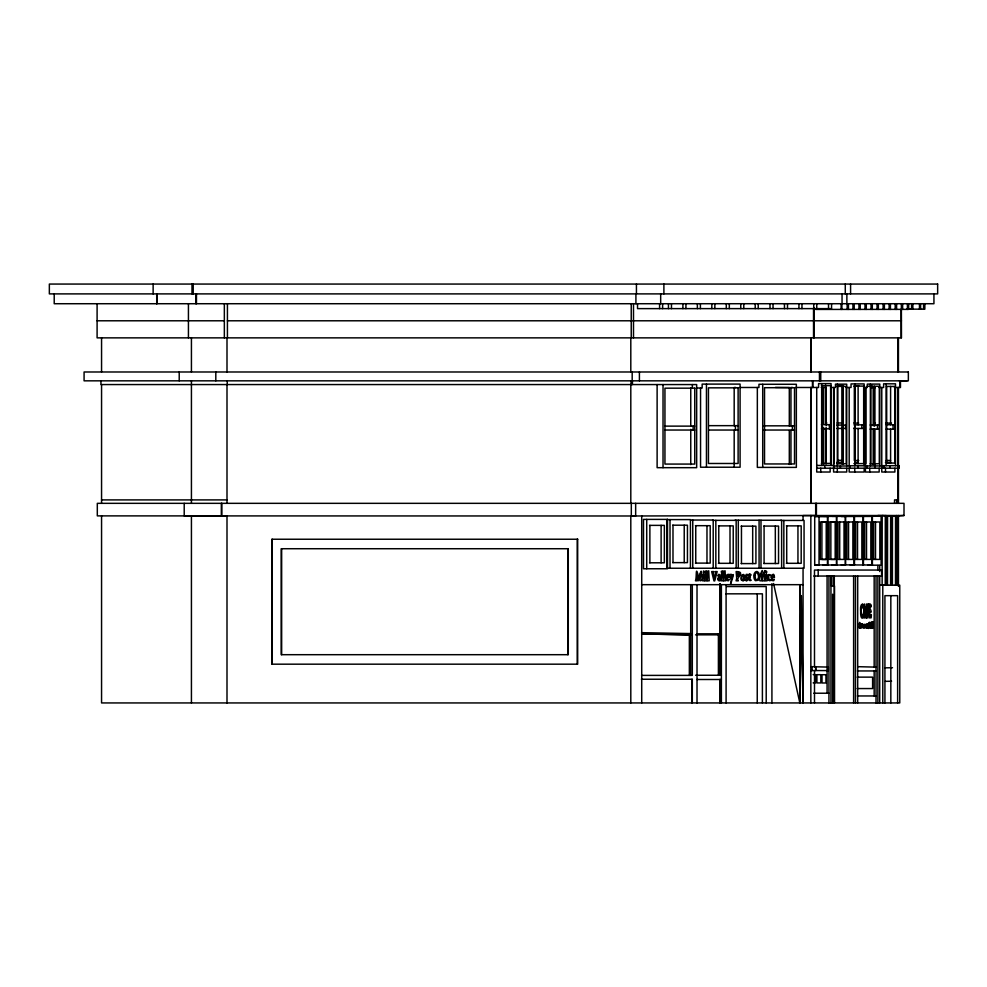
<?xml version="1.0" encoding="UTF-8"?>
<svg xmlns="http://www.w3.org/2000/svg" width="987" height="987" viewBox="0 0 987 987"><rect width="100%" height="100%" fill="white"/><g stroke="black" fill="none" stroke-linecap="round" stroke-linejoin="round"><path stroke-width="1.48" d="M719.77 583.638L719.77 675.256M720.029 702.941L720.029 679.5M721.386 702.941L721.386 584.674M831.56 303.725L831.56 308.623L637.528 308.623L637.528 303.725M885.302 515.596L885.24 585.155L886.388 585.18L886.449 515.609L882.205 515.596L882.144 585.155L883.291 585.18M887.498 585.155L887.56 515.72L891.804 515.745L891.742 585.18L890.582 585.155L890.644 515.72L891.804 515.745M892.396 585.155L892.458 515.782L887.56 515.72M895.542 515.782L895.493 585.155L896.615 585.18L896.677 515.794L892.458 515.782L898.441 515.88M869.251 609.88L868.905 617.837L871.139 617.837C872.027 608.424 869.658 623.328 869.781 612.458C870.46 609.682 871.287 615.296 870.904 610.176C870.731 609.756 869.485 609.719 870.275 605.389C871.398 609.954 872.298 602.835 868.942 604.019L869.263 609.448M641.575 632.667L690.703 633.58L690.69 634.851L689.333 634.851L689.345 633.58L689.345 675.392M773.561 583.502L799.828 702.941L800.852 595.827M870.781 624.66C871.965 620.083 870.707 634.197 870.793 624.648M865.932 626.967L866.167 624.006L866.475 628.016L865.759 627.461M868.77 625.561C867.672 635.788 870.003 615.172 868.942 625.129M867.302 627.646L867.215 624.685L867.092 627.707M859.159 627.646L859.628 622.402L860.343 628.065L859.64 625.696L859.615 628.04L859.06 627.695M635.653 503.333L635.653 515.991L97.306 515.88L97.306 503.333L904.006 503.333L904.006 515.51L898.367 515.88M867.252 628.04L867.302 623.994L866.993 624.648C866.845 622.735 866.191 629.138 867.252 627.707M871.546 624.66L871.977 628.04L871.854 623.994L871.521 624.66M815.755 309.437L908.669 309.375L908.669 303.725M831.412 576.137L834.299 576.038L834.299 702.941M884.895 667.841L892.495 667.73M885.475 681.338L891.569 681.252M899.33 380.871L907.016 380.834M870.472 387.595L875.222 387.583L873.199 387.583L873.199 425.779M904.006 515.51L803.06 515.559L803.06 520.075M907.176 309.128L912.852 309.128L912.852 303.725M906.93 309.153L924.844 309.153L924.844 303.725M97.096 320.787L224.345 320.787M227.429 320.787L901.464 320.787M821.418 385.658L830.61 385.658L830.61 463.397L821.418 463.397M837.63 385.658L843.453 385.658M858.727 385.707L854.323 385.707L854.323 423.102M853.891 386.102L863.674 386.102L863.674 463.594L853.891 463.594M836.902 386.386L846.229 386.386L846.229 463.767L836.902 463.767M867.141 386.25L879.306 386.25L879.306 463.767L870.127 463.767M886.474 386.435L894.925 386.435L894.925 463.051L886.474 463.051M821.27 387.447L825.638 387.447M735.784 387.484L734.18 387.484L734.18 425.816M739.966 387.484L758.941 387.484L758.941 384.276L796.349 384.276L796.349 467.394L757.337 467.394L757.337 387.484M792.573 387.484L790.957 387.484L790.957 425.903M795.547 387.484L818.568 387.484L818.568 383.598L831.066 383.598L831.066 465.445M830.61 387.484L835.458 387.484L835.458 384.153L846.723 384.153L846.723 466M846.093 387.484L851.041 387.484L851.041 383.918L864.156 383.918L864.156 465.778M864.55 387.484L867.289 387.484L867.289 384.091L879.787 384.091L879.787 465.938M878.998 387.484L883.624 387.484L883.624 383.82L895.505 383.82L895.505 465.679M894.407 387.484L900.465 387.484L900.465 380.834M696.341 388.002L702.152 388.002L702.152 384.103L740.09 384.103L740.09 467.221L700.548 467.221L700.548 388.002M826.859 422.979L825.638 422.979L826.452 424.941M837.062 422.979L842.898 422.979M853.767 423.102L858.727 423.102M875.42 423.115L874.211 423.115L874.211 425.915M885.635 423.115L891.483 423.115M821.418 424.681L830.61 424.681M853.891 424.842L863.674 424.842M886.203 424.743L894.925 424.743M836.902 425.076L846.229 425.076M870.127 425.015L879.306 425.015M708.715 425.656L738.116 425.656M763.876 425.829L794.523 425.829M664.819 426.125L694.749 426.125M836.902 428.457L846.229 428.457M853.891 428.457L863.674 428.457M821.418 428.79L830.61 428.79M870.127 429.172L879.306 429.172M886.203 429.111L894.925 429.111M664.819 430.036L694.749 430.036M708.715 430.036L738.116 430.036M763.876 430.036L794.523 430.036M837.63 460.312L841.997 460.312M886.19 460.46L890.582 460.46M858.727 460.51L854.323 460.51L854.323 427.235M836.902 462.323L843.058 462.323M854.693 462.447L858.246 462.447M885.462 462.447L890.089 462.447M816.718 465.445L834.163 465.445L834.163 468.208M881.773 465.679L899.219 465.679L899.219 468.208L816.718 468.208M833.596 466L849.807 466L849.807 468.208M101.562 499.903L226.998 499.903M898.441 499.903L894.543 499.903L894.543 503.333M893.58 515.794L896.677 515.794M823.528 516.324L827.859 516.324L827.859 564.996L823.121 564.959M832.103 516.361L845.279 516.374L845.279 565.033L832.103 565.033M868.054 516.226L881.107 516.226L881.107 565.181L868.054 565.181M814.707 516.472L827.451 516.509L827.451 564.959L814.707 564.922L814.707 516.472L836.433 516.361L836.433 565.033L823.528 564.996M841.294 516.509L872.076 516.411L872.076 564.996L850.128 564.946M690.604 520.026L713.206 520.026L713.206 568.241M735.068 520.198L781.63 520.248L781.63 568.241M712.602 520.346L736.166 520.346L736.166 568.241M780.606 520.433L804.06 520.433L804.06 568.241L666.793 568.241L666.793 519.594L690.419 519.594L690.419 568.241M826.23 522.012L821.9 522.012L821.9 559.444L826.23 559.444L826.23 522.012L820.259 521.987L820.259 559.419L826.23 559.444M835.187 521.975L830.857 521.975L830.857 559.407L835.187 559.407L835.187 521.975L829.105 521.95L829.105 559.382L835.187 559.407M855.063 521.987L861.861 521.987L861.861 559.419L855.063 559.419M864.044 521.987L870.842 521.987L870.842 559.419L864.044 559.419M873.026 521.987L879.836 521.987L879.836 559.419L873.026 559.419M672.653 525.195L687.446 525.195L687.446 562.627L672.653 562.627M649.545 525.368L664.35 525.368L664.35 562.8L649.545 562.8M695.416 525.676L710.208 525.676L710.208 563.108L695.416 563.108M718.437 525.886L733.23 525.886L733.23 563.318L718.437 563.318M786.38 525.874L801.185 525.874L801.185 563.306L786.38 563.306M741.126 526.157L755.919 526.157L755.919 563.589L741.126 563.589M763.741 526.071L778.546 526.071L778.546 563.503L763.741 563.503M814.707 564.922L819.037 564.922L819.037 516.472M841.294 564.897L854.088 564.897L854.088 516.509M813.744 576.038L881.588 576.038L881.588 570.054L814.485 570.054L814.497 666.681M641.575 584.674L803.06 584.674M879.701 585.18L899.762 585.18L899.762 702.941L101.562 702.941L101.562 515.88M726.605 586.537L766.208 586.537L766.208 702.941M725.852 593.829L762.396 593.829L762.396 702.941M696.933 633.814L721.398 633.814M695.576 634.838L721.398 634.838M810.845 666.681L815.731 666.681L815.731 670.543L815.607 666.681M827.081 667.089L828.315 667.089L828.315 670.58L810.845 670.543M857.358 670.95L876.024 670.95M813.165 674.614L815.681 674.614L815.681 682.868L813.165 682.868M695.576 675.256L721.398 675.256M641.575 675.392L692.306 675.392L692.306 584.674M857.172 677.131L872.607 677.131L872.607 688.556L857.172 688.556M641.39 679.241L692.306 679.241L692.306 702.941M696.933 679.5L721.398 679.5M813.744 693.219L828.944 693.219M857.358 695.958L876.024 695.958M775.449 387.397L789.304 387.484L789.304 425.977M877.875 515.51L883.353 515.609M641.575 633.925L690.69 634.851M641.747 633.962L689.333 634.851M814.522 666.768L828.315 667.089M857.691 666.669L876.024 667.138L874.161 667.138L874.161 576.038M873.039 627.658L873.001 621.921L873.113 627.695M775.35 563.589L775.313 526.071M800.062 584.674L803.06 702.941L803.06 568.253M801.358 595.827L803.06 702.941M818.198 570.054L818.211 576.038M933.936 293.892L933.936 303.725L54.211 303.725L54.211 293.892M923.573 303.725L923.573 309.153M920.6 303.725L920.6 309.153M919.477 303.725L919.477 309.153M911.581 303.725L911.581 309.128M907.411 303.725L907.411 309.437M902.636 303.725L902.636 309.437M901.365 303.725L901.464 337.862L97.096 337.862L97.096 303.725M901.143 309.412L901.143 337.862M899.91 380.834L899.91 387.484M898.441 337.862L898.441 371.988M898.441 387.484L898.441 503.333M898.441 515.51L898.441 586.414M898.047 337.862L898.047 371.988M898.047 387.484L898.047 503.333M897.627 702.941L897.627 595.667L884.92 595.667L884.92 702.941M896.665 499.903L896.665 503.333M896.665 515.51L896.665 585.18M896.591 303.725L896.591 309.437M895.197 303.725L895.197 309.437M894.888 468.208L894.888 472.02L881.773 472.02L881.773 387.484M893.075 424.743L893.075 429.111M890.829 595.667L890.829 702.941M890.595 386.435L890.595 424.743M890.595 429.111L890.595 463.051M890.422 303.725L890.422 309.437M889.818 465.679L889.818 468.208M889.151 303.725L889.151 309.437M886.684 386.435L886.684 463.051M886.104 383.82L886.104 465.679M885.487 468.208L885.487 472.02M884.389 303.725L884.389 309.437M884.118 468.208L884.118 465.938L865.426 465.938L865.426 387.484M883.118 303.725L883.118 309.437M882.785 585.18L882.785 702.941M879.701 565.502L879.701 571.559M879.701 576.1L879.701 702.941M879.17 468.208L879.17 472.02L865.426 472.02L865.426 468.208M878.344 303.725L878.344 309.437M877.875 565.514L877.875 570.054M877.875 576.038L877.875 702.941M877.443 425.015L877.443 429.172M877.085 303.725L877.085 309.437M876.024 576.038L876.024 702.941M875.506 521.987L875.506 559.419M874.84 387.484L874.84 425.94M874.84 429.012L874.84 464.396M874.716 465.938L874.716 468.208M874.359 386.25L874.359 425.015M874.359 429.172L874.359 463.767M874.161 670.95L874.161 695.958M873.655 521.987L873.655 559.419M873.199 428.839L873.199 464.556M872.311 303.725L872.311 309.437M872.385 516.226L872.385 565.181M871.632 385.041L871.632 387.607L871.126 385.041M871.052 303.725L871.052 309.437M870.855 386.25L870.855 463.767M870.374 384.091L870.374 465.938M869.757 468.208L869.757 472.02M867.252 468.208L867.252 465.778L849.19 465.778L849.19 387.484M866.512 521.987L866.512 559.419M866.278 303.725L866.278 309.437M865.907 387.743L865.907 463.767M865.007 303.725L865.007 309.437M864.674 521.987L864.674 559.419M864.156 468.208L864.156 472.02L849.19 472.02L849.19 468.208M863.44 516.411L863.44 564.996M863.082 516.472L863.082 564.946M861.824 424.842L861.824 428.457M860.232 303.725L860.232 309.437M858.974 303.725L858.974 309.437M858.11 386.102L858.11 424.842M858.11 428.457L858.11 463.594M857.851 465.778L857.851 468.208M857.691 576.038L857.691 702.941M857.53 521.987L857.53 559.419M855.68 521.987L855.68 559.419M855.47 576.038L855.47 702.941M855.236 386.102L855.161 464.556M854.754 383.918L854.754 465.778M854.754 468.208L854.754 472.02M854.471 516.472L854.471 564.946M854.199 303.725L854.199 309.437M853.619 576.038L853.619 702.941M852.941 303.725L852.941 309.437M850.584 284.059L850.584 293.892M848.549 521.987L848.549 559.419M848.438 303.725L848.438 309.437M847.167 303.725L847.167 309.437M846.871 293.892L846.871 303.725M846.723 468.208L846.723 472.02L833.596 472.02L833.596 387.484M845.6 425.076L845.6 428.457M845.625 516.509L845.625 564.897M845.279 284.059L845.279 293.892M843.009 387.484L843.009 464.458M842.516 386.386L842.516 463.767M842.047 293.892L842.047 303.725M842.096 387.484L842.096 464.038M841.886 303.725L841.886 309.437M841.121 303.725L841.121 309.437M840.406 466L840.406 468.208M839.703 521.987L839.703 559.419M837.803 386.386L837.803 463.767M837.309 384.153L837.309 466M837.309 468.208L837.309 472.02M836.754 516.374L836.754 565.033M834.496 702.941L834.496 585.994L831.412 585.994L831.412 576.038M834.101 387.879L834.101 463.767M833.25 576.038L833.25 585.994M832.646 594.186L832.646 702.941M830.955 576.038L830.955 702.941M830.141 468.208L830.141 472.02L816.718 472.02L816.718 387.484M829.376 424.681L829.376 428.79M828.944 576.038L828.944 702.941M828.525 303.725L828.525 308.623M827.081 576.038L827.081 693.219M826.119 387.484L826.119 424.163M826.119 427.223L826.119 463.915M825.638 384.905L825.663 424.681M825.663 428.79L825.663 463.397M824.75 465.445L824.75 468.208M823.627 387.447L823.627 424.213M823.627 427.272L823.627 464.038M822.122 385.658L822.122 463.397M821.665 383.598L821.665 465.445M820.74 371.988L820.74 380.834M820.74 468.208L820.74 472.02M819.457 371.988L819.457 380.834M816.755 303.725L816.755 308.623M816.409 503.333L816.409 515.51M815.681 503.333L815.681 515.51L630.804 515.991L630.804 702.941M814.497 670.543L814.497 702.941M814.078 307.993L814.078 337.862M813.732 303.725L813.732 308.623M813.535 307.993L813.535 337.862M812.844 380.834L812.844 387.484M812.461 380.834L812.461 387.484M812.079 666.681L812.079 670.543M810.981 337.862L810.981 371.988M810.981 387.484L810.981 503.333M810.845 337.862L810.845 371.988M810.845 387.484L810.845 503.333M810.845 515.51L810.845 702.941M801.962 303.725L801.962 308.623M799.828 584.674L799.828 702.941M798.939 303.725L798.939 308.623M797.952 525.874L797.952 563.306M792.364 425.829L792.364 430.036M790.957 430.505L790.957 464.322M789.304 430.603L789.304 464.482M787.503 303.725L787.503 308.623M786.713 525.874L786.713 563.306M784.468 303.725L784.468 308.623M783.838 520.433L783.838 568.241M773.043 303.725L773.043 308.623M771.92 583.687L771.92 702.941M770.008 303.725L770.008 308.623M764.086 526.071L764.086 563.503M762.717 384.276L762.717 467.394M760.989 520.248L760.989 568.241M759.077 520.198L759.077 568.241M758.238 303.725L758.238 308.623M757.239 593.829L757.239 702.941M755.215 303.725L755.215 308.623M752.686 526.157L752.686 563.589M743.779 303.725L743.779 308.623M741.459 526.157L741.459 563.589M740.756 303.725L740.756 308.623M738.301 520.198L738.301 568.241M735.426 425.656L735.426 430.036M734.18 430.418L734.18 467.221M730.01 525.886L730.01 563.318M729.319 303.725L729.319 308.623M726.296 303.725L726.296 308.623M726.087 584.674L726.087 702.941M720.029 583.675L720.029 675.256M719.77 679.5L719.77 702.941M718.77 525.886L718.77 563.318M718.4 633.814L718.4 675.256M715.834 520.346L715.834 568.241M714.859 303.725L714.859 308.623M711.824 303.725L711.824 308.623M706.976 525.676L706.976 563.108M706.458 384.103L706.458 467.221M700.4 303.725L700.4 308.623M697.365 303.725L697.365 308.623M697.019 584.674L697.019 702.941M695.749 525.676L695.749 563.108M693.133 426.125L693.133 430.036M692.751 520.026L692.751 568.241M692.356 384.56L692.356 388.002L690.752 388.002L690.752 426.31M692.047 679.241L692.047 702.941M690.752 429.37L690.752 464.618M690.703 584.674L690.703 675.392M685.928 303.725L685.928 308.623M684.225 525.195L684.225 562.627M682.905 303.725L682.905 308.623M672.986 525.195L672.986 562.627M671.468 303.725L671.468 308.623M670.013 519.594L670.013 568.241M668.446 303.725L668.446 308.623M663.893 284.059L663.893 293.892M663.03 384.56L663.03 467.678M662.622 303.725L662.622 308.623M661.117 525.368L661.117 562.8M660.673 293.892L660.673 303.725M659.587 303.725L659.587 308.623M657.12 384.56L657.12 467.678L696.662 467.678L696.662 384.56L100.933 384.56L100.933 380.834M649.878 525.368L649.878 562.8M646.719 519.396L646.719 568.759M641.723 515.967L641.723 702.941M639.416 371.988L639.416 380.834M636.43 284.059L636.43 293.892M635.912 293.892L635.912 303.725M633.494 303.725L633.494 337.862M632.42 380.834L632.42 384.56M632.186 371.988L632.186 380.834M631.236 303.725L631.236 337.862M631.31 503.333L631.31 515.991M631.063 380.834L631.063 384.56M630.804 337.862L630.804 371.988M630.804 384.56L630.804 503.333M577.247 539.235L577.247 664.177M567.846 548.723L567.846 654.689M281.653 548.723L281.653 654.689M272.264 539.235L272.264 664.177M227.429 303.725L227.429 337.862M227.257 380.834L227.257 384.56M226.998 337.862L226.998 371.988M226.998 384.56L226.998 503.333M226.998 702.941L226.998 515.991L184.211 515.88L184.211 503.333M224.345 303.725L224.345 337.862M221.828 503.333L221.828 515.991M221.335 503.333L221.335 515.991M215.808 371.988L215.808 380.834M196.462 293.892L196.462 303.725M195.771 293.892L195.771 303.725M193.205 284.059L193.205 293.892M191.996 284.059L191.996 293.892M191.429 337.862L191.429 371.988M191.429 380.834L191.429 503.333M191.429 515.88L191.429 702.941M188.431 303.725L188.431 337.862M179.215 371.988L179.215 380.834M156.896 293.892L156.896 303.725M156.723 293.892L156.723 303.725M153.133 284.059L153.133 293.892M101.562 337.862L101.562 371.988M101.562 384.56L101.562 503.333M859.455 623.87C859.726 628.225 859.948 620.601 859.455 623.87M866.808 606.487C866.833 612.113 866.068 626.72 868.178 611.755C868.19 615.666 869.313 606.314 867.585 610.274C866.574 598.455 869.559 612.557 868.609 604.044L866.475 604.044L866.808 606.487M872.212 624.376C872.496 636.788 872.286 614.321 872.212 624.376M705.495 574.804L704.928 580.812L706.865 580.812L706.371 570.794L704.952 571.374L705.495 574.804M707.839 574.804L707.272 580.812L709.209 580.812L708.715 570.794L707.297 571.374L707.839 574.804M721.855 574.804L721.287 580.812L723.224 580.812L722.731 570.794L721.312 571.374L721.855 574.804M724.199 574.804L723.631 580.812L725.568 580.812L725.075 570.794L723.656 571.374L724.199 574.804M737.671 574.163L737.671 576.272L738.683 576.223A1.801 0.95 -90 0 0 739.411 574.36L738.251 572.435L737.671 574.163M761.31 576.161L761.989 580.812L759.916 580.812C758.176 576.963 764.888 564.033 761.31 574.594A39.135 20.739 -90 0 0 762.285 574.557L761.31 576.161M763.95 576.161L764.629 580.812L762.556 580.812C760.817 576.963 767.528 564.033 763.95 574.594A39.135 20.739 90 0 0 764.925 574.557L763.95 576.161M861.417 627.646L861.787 624.006L861.417 627.646M862.527 625.573C862.589 632.778 862.354 619.182 862.527 625.573M863.428 625.388C863.551 632.655 863.169 621.576 863.428 625.388M863.958 626.4L864.217 628.151L864.526 627.547C865.143 625.524 863.81 621.736 863.958 626.4M865.303 625.462C865.377 632.445 864.748 621.415 865.303 625.462M868.104 625.573C868.153 632.778 867.918 619.182 868.104 625.573M870.287 626.585L870.102 627.584L870.102 622.266L869.35 625.277L870.04 628.188L870.657 625.363L870.287 626.585M702.25 580.233L700.067 580.812L700.536 573.496L698.463 580.726L696.884 573.657L697.291 580.812L695.453 580.812C697.093 576.556 695.033 563.195 698.919 577.938C702.399 563.972 701.189 575.495 702.25 580.233M703.151 576.963L702.608 580.812L704.508 580.812L704.027 574.187L702.608 574.767L703.151 576.963M719.56 576.457C716.031 578.74 718.376 582.453 721.127 580.208L720.424 579.788L720.128 574.73L718.696 574.36C716.056 578.209 719.548 573.632 719.56 576.457M749.984 576.778L750.095 579.579L751.23 580.208C747.233 583.206 749.071 570.276 749.997 574.545C751.489 573.94 751.391 575.853 749.997 575.322L749.984 576.778M765.752 576.963L765.209 580.812L767.121 580.812L766.64 574.187L765.209 574.767L765.752 576.963M863.033 604.513L863.07 608.091L862.07 605.228L861.133 610.571L861.935 616.493L863.169 614.296L862.934 617.233L862.046 618.195L861.182 617.072A6.551 1.456 -90 0 1 860.652 613.914C860.948 611.089 859.455 604.883 862.564 603.921L863.033 604.513M745.395 580.183L746.48 581.01L747.838 580.048A1.826 0.962 -90 0 0 748.097 578.801C744.112 572.731 747.973 577.321 747.862 574.508L746.295 574.348L745.419 576.346A1.456 0.777 -90 0 0 745.851 577.716C749.552 581.614 744.26 578.086 745.395 580.183M860.43 625.746C860.923 632.667 861.441 620.675 860.43 625.746M736.721 578.481L736.068 580.812L738.375 580.812C735.13 577.975 746.493 571.781 736.142 571.547L736.721 578.481M755.006 575.174L755.462 578.937L757.041 579.998A2.603 1.382 -90 0 0 757.856 579.061C760.2 576.05 755.845 568.685 755.006 575.174M865.352 616.172L865.056 617.837L866.253 617.837L864.587 603.97L863.23 617.837L864.254 617.837L864.168 613.001L865.155 613.001L865.352 616.172M726.087 577.062L726.802 580.516L728.566 580.738L729.233 579.283L727.666 579.739L726.963 577.42L729.393 577.358L728.961 575.063A2.579 1.369 -90 0 0 728.184 574.249L726.58 575.224A3.479 1.838 -90 0 0 726.099 577.062M771.192 577.062L771.908 580.516L773.672 580.738L774.326 579.283L772.759 579.739L772.068 577.42L774.499 577.358L774.067 575.063A2.579 1.369 -90 0 0 773.29 574.249L771.686 575.224A3.479 1.838 -90 0 0 771.192 577.062M744.704 577.494L744.136 580.011A3.566 1.888 -90 0 1 743.137 580.948L741.36 580.072A3.084 1.641 -90 0 1 740.867 578.357L741.397 575.199L743.544 574.434A3.405 1.801 -90 0 1 744.395 575.631L744.704 577.494M759.398 576.137L758.189 580.257L755.499 580.689A4.824 2.554 -90 0 1 754.29 578.875A4.701 2.492 -90 0 1 753.92 577.148C752.97 574.557 755.882 569.08 758.485 572.485A4.713 2.505 -90 0 1 759.348 575.1L759.398 576.137M767.627 577.037L768.071 580.109L769.971 580.763L770.748 579.949L768.811 579.172L768.725 575.742A1.357 0.716 -90 0 1 769.576 575.285C772.747 576.149 767.072 572.176 767.627 577.037M860.664 625.092L860.837 624.475L860.664 625.092M871.879 622.661C871.57 624.401 871.57 620.897 871.879 622.661M741.842 576.346L742.051 579.394A1.616 0.851 -90 0 0 742.804 580.171C745.074 579.468 743.112 572.583 741.842 576.346M865.661 624.561L865.661 624.561M863.144 626.757C863.156 628.892 863.761 625.018 863.144 626.757M864.698 606.302C863.156 613.606 866.142 613.618 864.698 606.302M713.441 572.435L714.576 578.875L715.846 572.67L715.316 571.572L717.191 571.572L714.699 580.924L713.971 580.924L711.664 571.572L713.959 571.572L713.441 572.435M727.061 575.976L726.975 576.716L728.542 576.568L728.048 575.076A1.308 0.691 -90 0 0 727.246 575.433L727.061 575.976M772.167 575.976L772.081 576.716L773.648 576.568L773.154 575.076A1.308 0.691 -90 0 0 772.34 575.433L772.167 575.976M704.101 571.991L703.534 573.04L703.534 570.93L704.101 571.991M766.702 571.991L766.146 573.04L766.134 570.93L766.702 571.991M732.613 575.298L731.799 579.159L731.478 574.397L729.701 574.397L731.342 580.985C728.295 590.929 735.512 570.56 732.613 575.298M718.376 578.715L719.116 579.838L719.56 577.728L718.376 578.715M937.65 284.059L49.35 284.059L49.35 293.892L937.65 293.892L937.65 284.059M908.348 371.988L84.08 371.988L84.08 380.834L908.348 380.834L908.348 371.988M738.116 387.842L708.444 387.842L708.444 463.483L738.116 463.483L738.116 387.842M794.523 387.706L764.53 387.706L764.53 463.952L794.523 463.952L794.523 387.706M694.749 388.175L664.942 388.175L664.942 464.075L694.749 464.075L694.749 388.175M667.508 519.396L643.499 519.396L643.499 568.759L667.508 568.759L667.508 519.396M844.033 521.987L838 521.987L838 559.419L844.033 559.419L844.033 521.987M852.879 521.987L846.846 521.987L846.846 559.419L852.879 559.419L852.879 521.987M577.679 539.235L271.82 539.235L271.82 664.177L577.679 664.177L577.679 539.235M568.278 548.723L281.221 548.723L281.221 654.689L568.278 654.689L568.278 548.723M820.839 674.676L816.903 674.676L816.903 682.93L820.839 682.93L820.839 674.676M825.946 674.726L822.011 674.726L822.011 682.979L825.946 682.979L825.946 674.726"/></g></svg>
